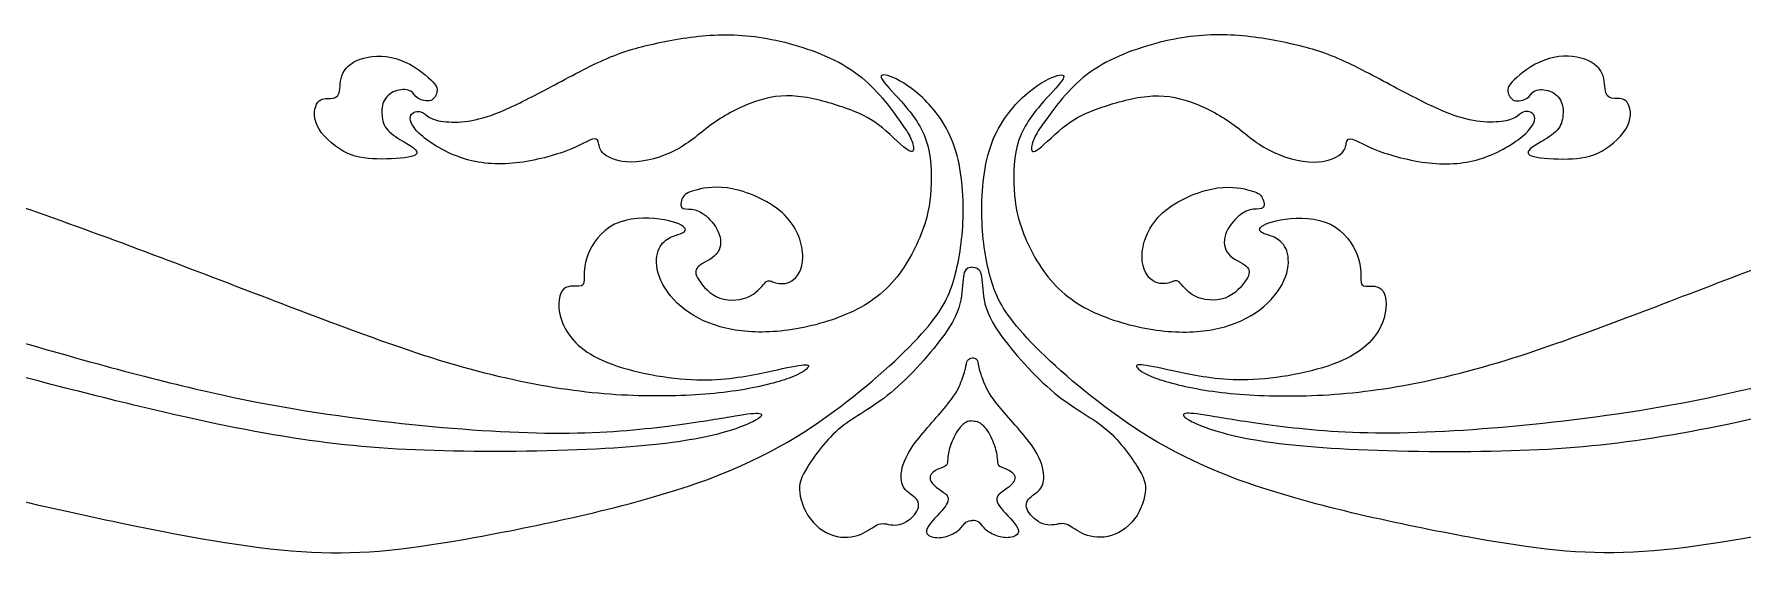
# Model space of a CAD drawing. Extents: x -9.5 to 9.2, y -1.7 to 27.8.
# Drawn here: x -3.46 to 2.57, y 25.92 to 27.76 of the extents above; entities that cross this region are included whole.
import ezdxf

# ---------------------------------------------------------------- set-up
doc = ezdxf.new("R2010")
doc.units = 0
doc.header["$MEASUREMENT"] = 0
doc.layers.add('LAYER_1', color=7, linetype='CONTINUOUS')

msp = doc.modelspace()

# ---------------------------------------------------------------- linework, layer by layer
at = {"layer": 'LAYER_1', "color": 250}
for points, knots in [([(-0.41788, 27.46556), (-0.44701, 27.50569), (-0.4951, 27.57169), (-0.56537, 27.62179), (-0.56537, 27.62179), (-0.63564, 27.6719), (-0.72813, 27.70613), (-0.81225, 27.72711), (-0.81225, 27.72711), (-0.89638, 27.74809), (-0.97217, 27.75583), (-1.04733, 27.75338), (-1.04733, 27.75338), (-1.12249, 27.75094), (-1.19705, 27.73831), (-1.26081, 27.72487), (-1.26081, 27.72487), (-1.32456, 27.71142), (-1.37753, 27.69716), (-1.43966, 27.67048), (-1.43966, 27.67048), (-1.50178, 27.6438), (-1.57308, 27.60468), (-1.63704, 27.57067), (-1.63704, 27.57067), (-1.70101, 27.53665), (-1.75764, 27.50773), (-1.80367, 27.48777), (-1.80367, 27.48777), (-1.84971, 27.46781), (-1.88515, 27.4568), (-1.91856, 27.45089), (-1.91856, 27.45089), (-1.95196, 27.44499), (-1.98334, 27.44417), (-2.009, 27.44641), (-2.009, 27.44641), (-2.03467, 27.44865), (-2.05464, 27.45395), (-2.06747, 27.46149), (-2.06747, 27.46149), (-2.0803, 27.46903), (-2.086, 27.4788), (-2.09782, 27.48206), (-2.09782, 27.48206), (-2.10963, 27.48532), (-2.12756, 27.48206), (-2.13367, 27.46923), (-2.13367, 27.46923), (-2.13978, 27.4564), (-2.13408, 27.43399), (-2.10413, 27.40547), (-2.10413, 27.40547), (-2.07419, 27.37696), (-2.02, 27.34232), (-1.96195, 27.32155), (-1.96195, 27.32155), (-1.90389, 27.30077), (-1.84197, 27.29384), (-1.77495, 27.29975), (-1.77495, 27.29975), (-1.70794, 27.30566), (-1.63582, 27.3244), (-1.58571, 27.34314), (-1.58571, 27.34314), (-1.5356, 27.36188), (-1.50749, 27.38062), (-1.4916, 27.38551), (-1.4916, 27.38551), (-1.47572, 27.3904), (-1.47205, 27.38143), (-1.47001, 27.37064), (-1.47001, 27.37064), (-1.46798, 27.35984), (-1.46756, 27.34721), (-1.45106, 27.33316), (-1.45106, 27.33316), (-1.43457, 27.3191), (-1.40197, 27.30362), (-1.35471, 27.30403), (-1.35471, 27.30403), (-1.30746, 27.30444), (-1.24553, 27.32073), (-1.19624, 27.3468), (-1.19624, 27.3468), (-1.14694, 27.37288), (-1.11027, 27.40873), (-1.06587, 27.4403), (-1.06587, 27.4403), (-1.02146, 27.47187), (-0.9693, 27.49917), (-0.9194, 27.51669), (-0.9194, 27.51669), (-0.86949, 27.53421), (-0.82183, 27.54195), (-0.76581, 27.53625), (-0.76581, 27.53625), (-0.70979, 27.53054), (-0.64542, 27.51139), (-0.59715, 27.49449), (-0.59715, 27.49449), (-0.54887, 27.47758), (-0.51668, 27.46291), (-0.48083, 27.43541), (-0.48083, 27.43541), (-0.44498, 27.40791), (-0.40546, 27.36758), (-0.38347, 27.35088), (-0.38347, 27.35088), (-0.36147, 27.33417), (-0.35698, 27.3411), (-0.35739, 27.35271), (-0.35739, 27.35271), (-0.3578, 27.36432), (-0.36309, 27.38062), (-0.37083, 27.3959), (-0.37083, 27.3959), (-0.37857, 27.41117), (-0.38876, 27.42544), (-0.41788, 27.46556)], [0, 0, 0, 0, 0.0322581, 0.0322581, 0.0322581, 0.0322581, 0.0645161, 0.0645161, 0.0645161, 0.0645161, 0.0967742, 0.0967742, 0.0967742, 0.0967742, 0.1290323, 0.1290323, 0.1290323, 0.1290323, 0.1612903, 0.1612903, 0.1612903, 0.1612903, 0.1935484, 0.1935484, 0.1935484, 0.1935484, 0.2258065, 0.2258065, 0.2258065, 0.2258065, 0.2580645, 0.2580645, 0.2580645, 0.2580645, 0.2903226, 0.2903226, 0.2903226, 0.2903226, 0.3225806, 0.3225806, 0.3225806, 0.3225806, 0.3548387, 0.3548387, 0.3548387, 0.3548387, 0.3870968, 0.3870968, 0.3870968, 0.3870968, 0.4193548, 0.4193548, 0.4193548, 0.4193548, 0.4516129, 0.4516129, 0.4516129, 0.4516129, 0.483871, 0.483871, 0.483871, 0.483871, 0.516129, 0.516129, 0.516129, 0.516129, 0.5483871, 0.5483871, 0.5483871, 0.5483871, 0.5806452, 0.5806452, 0.5806452, 0.5806452, 0.6129032, 0.6129032, 0.6129032, 0.6129032, 0.6451613, 0.6451613, 0.6451613, 0.6451613, 0.6774194, 0.6774194, 0.6774194, 0.6774194, 0.7096774, 0.7096774, 0.7096774, 0.7096774, 0.7419355, 0.7419355, 0.7419355, 0.7419355, 0.7741935, 0.7741935, 0.7741935, 0.7741935, 0.8064516, 0.8064516, 0.8064516, 0.8064516, 0.8387097, 0.8387097, 0.8387097, 0.8387097, 0.8709677, 0.8709677, 0.8709677, 0.8709677, 0.9032258, 0.9032258, 0.9032258, 0.9032258, 0.9354839, 0.9354839, 0.9354839, 0.9354839, 1, 1, 1, 1]), ([(0.11998, 27.46556), (0.14911, 27.50569), (0.1972, 27.57169), (0.26747, 27.62179), (0.26747, 27.62179), (0.33774, 27.6719), (0.43023, 27.70613), (0.51435, 27.72711), (0.51435, 27.72711), (0.59848, 27.74809), (0.67427, 27.75583), (0.74943, 27.75338), (0.74943, 27.75338), (0.82459, 27.75094), (0.89915, 27.73831), (0.96291, 27.72487), (0.96291, 27.72487), (1.02666, 27.71142), (1.07963, 27.69716), (1.14176, 27.67048), (1.14176, 27.67048), (1.20388, 27.6438), (1.27518, 27.60468), (1.33914, 27.57067), (1.33914, 27.57067), (1.40311, 27.53665), (1.45974, 27.50773), (1.50577, 27.48777), (1.50577, 27.48777), (1.55181, 27.46781), (1.58725, 27.4568), (1.62066, 27.45089), (1.62066, 27.45089), (1.65406, 27.44499), (1.68544, 27.44417), (1.7111, 27.44641), (1.7111, 27.44641), (1.73677, 27.44865), (1.75674, 27.45395), (1.76957, 27.46149), (1.76957, 27.46149), (1.7824, 27.46903), (1.7881, 27.4788), (1.79992, 27.48206), (1.79992, 27.48206), (1.81173, 27.48532), (1.82966, 27.48206), (1.83577, 27.46923), (1.83577, 27.46923), (1.84188, 27.4564), (1.83618, 27.43399), (1.80623, 27.40547), (1.80623, 27.40547), (1.77629, 27.37696), (1.7221, 27.34232), (1.66405, 27.32155), (1.66405, 27.32155), (1.60599, 27.30077), (1.54407, 27.29384), (1.47705, 27.29975), (1.47705, 27.29975), (1.41004, 27.30566), (1.33792, 27.3244), (1.28781, 27.34314), (1.28781, 27.34314), (1.2377, 27.36188), (1.20959, 27.38062), (1.1937, 27.38551), (1.1937, 27.38551), (1.17782, 27.3904), (1.17415, 27.38143), (1.17211, 27.37064), (1.17211, 27.37064), (1.17008, 27.35984), (1.16966, 27.34721), (1.15316, 27.33316), (1.15316, 27.33316), (1.13667, 27.3191), (1.10407, 27.30362), (1.05681, 27.30403), (1.05681, 27.30403), (1.00956, 27.30444), (0.94763, 27.32073), (0.89834, 27.3468), (0.89834, 27.3468), (0.84904, 27.37288), (0.81237, 27.40873), (0.76797, 27.4403), (0.76797, 27.4403), (0.72356, 27.47187), (0.6714, 27.49917), (0.6215, 27.51669), (0.6215, 27.51669), (0.57159, 27.53421), (0.52393, 27.54195), (0.46791, 27.53625), (0.46791, 27.53625), (0.41189, 27.53054), (0.34752, 27.51139), (0.29925, 27.49449), (0.29925, 27.49449), (0.25097, 27.47758), (0.21878, 27.46291), (0.18293, 27.43541), (0.18293, 27.43541), (0.14708, 27.40791), (0.10756, 27.36758), (0.08557, 27.35088), (0.08557, 27.35088), (0.06357, 27.33417), (0.05908, 27.3411), (0.05949, 27.35271), (0.05949, 27.35271), (0.0599, 27.36432), (0.06519, 27.38062), (0.07293, 27.3959), (0.07293, 27.3959), (0.08067, 27.41117), (0.09086, 27.42544), (0.11998, 27.46556)], [0, 0, 0, 0, 0.0322581, 0.0322581, 0.0322581, 0.0322581, 0.0645161, 0.0645161, 0.0645161, 0.0645161, 0.0967742, 0.0967742, 0.0967742, 0.0967742, 0.1290323, 0.1290323, 0.1290323, 0.1290323, 0.1612903, 0.1612903, 0.1612903, 0.1612903, 0.1935484, 0.1935484, 0.1935484, 0.1935484, 0.2258065, 0.2258065, 0.2258065, 0.2258065, 0.2580645, 0.2580645, 0.2580645, 0.2580645, 0.2903226, 0.2903226, 0.2903226, 0.2903226, 0.3225806, 0.3225806, 0.3225806, 0.3225806, 0.3548387, 0.3548387, 0.3548387, 0.3548387, 0.3870968, 0.3870968, 0.3870968, 0.3870968, 0.4193548, 0.4193548, 0.4193548, 0.4193548, 0.4516129, 0.4516129, 0.4516129, 0.4516129, 0.483871, 0.483871, 0.483871, 0.483871, 0.516129, 0.516129, 0.516129, 0.516129, 0.5483871, 0.5483871, 0.5483871, 0.5483871, 0.5806452, 0.5806452, 0.5806452, 0.5806452, 0.6129032, 0.6129032, 0.6129032, 0.6129032, 0.6451613, 0.6451613, 0.6451613, 0.6451613, 0.6774194, 0.6774194, 0.6774194, 0.6774194, 0.7096774, 0.7096774, 0.7096774, 0.7096774, 0.7419355, 0.7419355, 0.7419355, 0.7419355, 0.7741935, 0.7741935, 0.7741935, 0.7741935, 0.8064516, 0.8064516, 0.8064516, 0.8064516, 0.8387097, 0.8387097, 0.8387097, 0.8387097, 0.8709677, 0.8709677, 0.8709677, 0.8709677, 0.9032258, 0.9032258, 0.9032258, 0.9032258, 0.9354839, 0.9354839, 0.9354839, 0.9354839, 1, 1, 1, 1]), ([(-2.06318, 27.5945), (-2.08477, 27.61528), (-2.12552, 27.64788), (-2.16992, 27.66437), (-2.16992, 27.66437), (-2.21433, 27.68087), (-2.26241, 27.68128), (-2.29927, 27.67171), (-2.29927, 27.67171), (-2.33614, 27.66213), (-2.36181, 27.64257), (-2.37342, 27.61834), (-2.37342, 27.61834), (-2.38503, 27.5941), (-2.38259, 27.56517), (-2.38707, 27.54908), (-2.38707, 27.54908), (-2.39155, 27.53299), (-2.40296, 27.52973), (-2.41762, 27.52912), (-2.41762, 27.52912), (-2.43229, 27.5285), (-2.45022, 27.53055), (-2.46223, 27.51527), (-2.46223, 27.51527), (-2.47425, 27.49999), (-2.48036, 27.4674), (-2.46448, 27.43338), (-2.46448, 27.43338), (-2.44859, 27.39937), (-2.4107, 27.36392), (-2.37281, 27.34314), (-2.37281, 27.34314), (-2.33492, 27.32237), (-2.29703, 27.31625), (-2.25263, 27.31503), (-2.25263, 27.31503), (-2.20822, 27.31381), (-2.1573, 27.31748), (-2.13265, 27.32379), (-2.13265, 27.32379), (-2.108, 27.33011), (-2.10963, 27.33907), (-2.11716, 27.34762), (-2.11716, 27.34762), (-2.1247, 27.35618), (-2.13815, 27.36433), (-2.15709, 27.37533), (-2.15709, 27.37533), (-2.17603, 27.38632), (-2.20048, 27.40018), (-2.21494, 27.41627), (-2.21494, 27.41627), (-2.2294, 27.43236), (-2.23389, 27.45069), (-2.23552, 27.46943), (-2.23552, 27.46943), (-2.23715, 27.48817), (-2.23592, 27.50732), (-2.22676, 27.52321), (-2.22676, 27.52321), (-2.21759, 27.5391), (-2.20048, 27.55173), (-2.18215, 27.55702), (-2.18215, 27.55702), (-2.16381, 27.56232), (-2.14425, 27.56028), (-2.13346, 27.55417), (-2.13346, 27.55417), (-2.12267, 27.54806), (-2.12062, 27.53788), (-2.10922, 27.53014), (-2.10922, 27.53014), (-2.09781, 27.5224), (-2.07704, 27.5171), (-2.06339, 27.52178), (-2.06339, 27.52178), (-2.04974, 27.52647), (-2.04322, 27.54114), (-2.04119, 27.55295), (-2.04119, 27.55295), (-2.03915, 27.56477), (-2.04159, 27.57373), (-2.06318, 27.5945)], [0, 0, 0, 0, 0.0454545, 0.0454545, 0.0454545, 0.0454545, 0.0909091, 0.0909091, 0.0909091, 0.0909091, 0.1363636, 0.1363636, 0.1363636, 0.1363636, 0.1818182, 0.1818182, 0.1818182, 0.1818182, 0.2272727, 0.2272727, 0.2272727, 0.2272727, 0.2727273, 0.2727273, 0.2727273, 0.2727273, 0.3181818, 0.3181818, 0.3181818, 0.3181818, 0.3636364, 0.3636364, 0.3636364, 0.3636364, 0.4090909, 0.4090909, 0.4090909, 0.4090909, 0.4545455, 0.4545455, 0.4545455, 0.4545455, 0.5, 0.5, 0.5, 0.5, 0.5454545, 0.5454545, 0.5454545, 0.5454545, 0.5909091, 0.5909091, 0.5909091, 0.5909091, 0.6363636, 0.6363636, 0.6363636, 0.6363636, 0.6818182, 0.6818182, 0.6818182, 0.6818182, 0.7272727, 0.7272727, 0.7272727, 0.7272727, 0.7727273, 0.7727273, 0.7727273, 0.7727273, 0.8181818, 0.8181818, 0.8181818, 0.8181818, 0.8636364, 0.8636364, 0.8636364, 0.8636364, 0.9090909, 0.9090909, 0.9090909, 0.9090909, 1, 1, 1, 1]), ([(1.76528, 27.5945), (1.78687, 27.61528), (1.82762, 27.64788), (1.87202, 27.66437), (1.87202, 27.66437), (1.91643, 27.68087), (1.96451, 27.68128), (2.00137, 27.67171), (2.00137, 27.67171), (2.03824, 27.66213), (2.06391, 27.64257), (2.07552, 27.61834), (2.07552, 27.61834), (2.08713, 27.5941), (2.08469, 27.56517), (2.08917, 27.54908), (2.08917, 27.54908), (2.09365, 27.53299), (2.10506, 27.52973), (2.11972, 27.52912), (2.11972, 27.52912), (2.13439, 27.5285), (2.15232, 27.53055), (2.16433, 27.51527), (2.16433, 27.51527), (2.17635, 27.49999), (2.18246, 27.4674), (2.16658, 27.43338), (2.16658, 27.43338), (2.15069, 27.39937), (2.1128, 27.36392), (2.07491, 27.34314), (2.07491, 27.34314), (2.03702, 27.32237), (1.99913, 27.31625), (1.95473, 27.31503), (1.95473, 27.31503), (1.91032, 27.31381), (1.8594, 27.31748), (1.83475, 27.32379), (1.83475, 27.32379), (1.8101, 27.33011), (1.81173, 27.33907), (1.81926, 27.34762), (1.81926, 27.34762), (1.8268, 27.35618), (1.84025, 27.36433), (1.85919, 27.37533), (1.85919, 27.37533), (1.87813, 27.38632), (1.90258, 27.40018), (1.91704, 27.41627), (1.91704, 27.41627), (1.9315, 27.43236), (1.93599, 27.45069), (1.93762, 27.46943), (1.93762, 27.46943), (1.93925, 27.48817), (1.93802, 27.50732), (1.92886, 27.52321), (1.92886, 27.52321), (1.91969, 27.5391), (1.90258, 27.55173), (1.88425, 27.55702), (1.88425, 27.55702), (1.86591, 27.56232), (1.84635, 27.56028), (1.83556, 27.55417), (1.83556, 27.55417), (1.82477, 27.54806), (1.82272, 27.53788), (1.81132, 27.53014), (1.81132, 27.53014), (1.79991, 27.5224), (1.77914, 27.5171), (1.76549, 27.52178), (1.76549, 27.52178), (1.75184, 27.52647), (1.74532, 27.54114), (1.74329, 27.55295), (1.74329, 27.55295), (1.74125, 27.56477), (1.74369, 27.57373), (1.76528, 27.5945)], [0, 0, 0, 0, 0.0454545, 0.0454545, 0.0454545, 0.0454545, 0.0909091, 0.0909091, 0.0909091, 0.0909091, 0.1363636, 0.1363636, 0.1363636, 0.1363636, 0.1818182, 0.1818182, 0.1818182, 0.1818182, 0.2272727, 0.2272727, 0.2272727, 0.2272727, 0.2727273, 0.2727273, 0.2727273, 0.2727273, 0.3181818, 0.3181818, 0.3181818, 0.3181818, 0.3636364, 0.3636364, 0.3636364, 0.3636364, 0.4090909, 0.4090909, 0.4090909, 0.4090909, 0.4545455, 0.4545455, 0.4545455, 0.4545455, 0.5, 0.5, 0.5, 0.5, 0.5454545, 0.5454545, 0.5454545, 0.5454545, 0.5909091, 0.5909091, 0.5909091, 0.5909091, 0.6363636, 0.6363636, 0.6363636, 0.6363636, 0.6818182, 0.6818182, 0.6818182, 0.6818182, 0.7272727, 0.7272727, 0.7272727, 0.7272727, 0.7727273, 0.7727273, 0.7727273, 0.7727273, 0.8181818, 0.8181818, 0.8181818, 0.8181818, 0.8636364, 0.8636364, 0.8636364, 0.8636364, 0.9090909, 0.9090909, 0.9090909, 0.9090909, 1, 1, 1, 1]), ([(-0.29627, 27.20749), (-0.29301, 27.26289), (-0.29464, 27.32808), (-0.31337, 27.38267), (-0.31337, 27.38267), (-0.33211, 27.43725), (-0.36797, 27.48126), (-0.40015, 27.51751), (-0.40015, 27.51751), (-0.43233, 27.55377), (-0.46085, 27.58229), (-0.469, 27.59777), (-0.469, 27.59777), (-0.47715, 27.61325), (-0.46492, 27.6157), (-0.43967, 27.60674), (-0.43967, 27.60674), (-0.41441, 27.59777), (-0.37611, 27.5774), (-0.33374, 27.53911), (-0.33374, 27.53911), (-0.29138, 27.50082), (-0.24493, 27.44459), (-0.21723, 27.37085), (-0.21723, 27.37085), (-0.18953, 27.29711), (-0.18056, 27.20586), (-0.18178, 27.12235), (-0.18178, 27.12235), (-0.183, 27.03883), (-0.19442, 26.96306), (-0.21152, 26.89991), (-0.21152, 26.89991), (-0.22863, 26.83677), (-0.25145, 26.78624), (-0.31622, 26.71129), (-0.31622, 26.71129), (-0.381, 26.63633), (-0.48774, 26.53692), (-0.61648, 26.43997), (-0.61648, 26.43997), (-0.74522, 26.34301), (-0.89596, 26.24849), (-1.12695, 26.16824), (-1.12695, 26.16824), (-1.35795, 26.08798), (-1.66921, 26.02198), (-1.90387, 25.97921), (-1.90387, 25.97921), (-2.13853, 25.93643), (-2.2966, 25.91688), (-2.48441, 25.92624), (-2.48441, 25.92624), (-2.67223, 25.93561), (-2.88978, 25.97391), (-3.1607, 26.03013), (-3.1607, 26.03013), (-3.43162, 26.08635), (-3.75592, 26.1605), (-4.0028, 26.23872), (-4.0028, 26.23872), (-4.24968, 26.31693), (-4.41917, 26.39923), (-4.57398, 26.45789), (-4.57398, 26.45789), (-4.72879, 26.51655), (-4.86894, 26.55159), (-5.00052, 26.57196), (-5.00052, 26.57196), (-5.13211, 26.59233), (-5.25515, 26.59803), (-5.3517, 26.58948), (-5.3517, 26.58948), (-5.44826, 26.58093), (-5.51833, 26.55811), (-5.5664, 26.53122), (-5.5664, 26.53122), (-5.61447, 26.50434), (-5.64055, 26.47337), (-5.654, 26.44363), (-5.654, 26.44363), (-5.66744, 26.41389), (-5.66825, 26.38537), (-5.6707, 26.35971), (-5.6707, 26.35971), (-5.67314, 26.33405), (-5.67722, 26.31123), (-5.68984, 26.32059), (-5.68984, 26.32059), (-5.70247, 26.32997), (-5.72366, 26.37153), (-5.72692, 26.41797), (-5.72692, 26.41797), (-5.73018, 26.46441), (-5.71551, 26.51574), (-5.66744, 26.57399), (-5.66744, 26.57399), (-5.61937, 26.63225), (-5.53788, 26.69744), (-5.43848, 26.74836), (-5.43848, 26.74836), (-5.33908, 26.79928), (-5.22174, 26.83595), (-5.08119, 26.84614), (-5.08119, 26.84614), (-4.94064, 26.85632), (-4.77686, 26.84002), (-4.5642, 26.79969), (-4.5642, 26.79969), (-4.35153, 26.75936), (-4.08998, 26.69499), (-3.83006, 26.62859), (-3.83006, 26.62859), (-3.57014, 26.56219), (-3.31185, 26.49374), (-3.09185, 26.44078), (-3.09185, 26.44078), (-2.87185, 26.38782), (-2.69015, 26.35034), (-2.52271, 26.32549), (-2.52271, 26.32549), (-2.35527, 26.30064), (-2.20209, 26.28842), (-2.01672, 26.28394), (-2.01672, 26.28394), (-1.83136, 26.27945), (-1.6138, 26.28271), (-1.44717, 26.29208), (-1.44717, 26.29208), (-1.28054, 26.30145), (-1.16484, 26.31693), (-1.0797, 26.33608), (-1.0797, 26.33608), (-0.99455, 26.35523), (-0.93995, 26.37805), (-0.91388, 26.39312), (-0.91388, 26.39312), (-0.88781, 26.40819), (-0.89025, 26.41552), (-0.90696, 26.41674), (-0.90696, 26.41674), (-0.92366, 26.41797), (-0.95463, 26.41308), (-1.00596, 26.40453), (-1.00596, 26.40453), (-1.05729, 26.39597), (-1.12899, 26.38375), (-1.22676, 26.37153), (-1.22676, 26.37153), (-1.32454, 26.35931), (-1.4484, 26.34708), (-1.60117, 26.34667), (-1.60117, 26.34667), (-1.75395, 26.34626), (-1.93565, 26.35768), (-2.12875, 26.37723), (-2.12875, 26.37723), (-2.32186, 26.39678), (-2.52638, 26.42449), (-2.74841, 26.47052), (-2.74841, 26.47052), (-2.97044, 26.51655), (-3.21, 26.58092), (-3.50455, 26.66606), (-3.50455, 26.66606), (-3.7991, 26.75121), (-4.14865, 26.85713), (-4.48924, 26.94839), (-4.48924, 26.94839), (-4.82982, 27.03964), (-5.16145, 27.11624), (-5.42829, 27.16512), (-5.42829, 27.16512), (-5.69514, 27.21401), (-5.89722, 27.2352), (-6.09765, 27.24578), (-6.09765, 27.24578), (-6.29809, 27.25638), (-6.49691, 27.25638), (-6.6562, 27.23601), (-6.6562, 27.23601), (-6.81549, 27.21564), (-6.93527, 27.17489), (-7.03631, 27.13008), (-7.03631, 27.13008), (-7.13734, 27.08527), (-7.21964, 27.03638), (-7.24531, 27.03517), (-7.24531, 27.03517), (-7.27098, 27.03394), (-7.24001, 27.08039), (-7.18868, 27.13293), (-7.18868, 27.13293), (-7.13735, 27.18549), (-7.06564, 27.24416), (-6.93853, 27.30852), (-6.93853, 27.30852), (-6.81142, 27.37289), (-6.62891, 27.44296), (-6.41217, 27.49918), (-6.41217, 27.49918), (-6.19543, 27.5554), (-5.94447, 27.59777), (-5.68944, 27.60307), (-5.68944, 27.60307), (-5.43441, 27.60837), (-5.1753, 27.57658), (-4.91782, 27.53014), (-4.91782, 27.53014), (-4.66035, 27.4837), (-4.40449, 27.42259), (-4.14009, 27.34682), (-4.14009, 27.34682), (-3.87569, 27.27104), (-3.60273, 27.1806), (-3.31551, 27.07672), (-3.31551, 27.07672), (-3.0283, 26.97283), (-2.72682, 26.8555), (-2.4999, 26.76955), (-2.4999, 26.76955), (-2.27298, 26.68359), (-2.12061, 26.62899), (-1.97761, 26.58744), (-1.97761, 26.58744), (-1.83462, 26.54589), (-1.70098, 26.51737), (-1.58039, 26.50026), (-1.58039, 26.50026), (-1.4598, 26.48315), (-1.35225, 26.47744), (-1.25284, 26.47785), (-1.25284, 26.47785), (-1.15343, 26.47826), (-1.06218, 26.48478), (-0.98355, 26.49659), (-0.98355, 26.49659), (-0.90492, 26.5084), (-0.83892, 26.52552), (-0.79615, 26.54141), (-0.79615, 26.54141), (-0.75337, 26.55729), (-0.73381, 26.57196), (-0.72933, 26.58011), (-0.72933, 26.58011), (-0.72485, 26.58826), (-0.73544, 26.58989), (-0.76396, 26.58541), (-0.76396, 26.58541), (-0.79248, 26.58092), (-0.83892, 26.57033), (-0.90085, 26.5577), (-0.90085, 26.5577), (-0.96277, 26.54508), (-1.04018, 26.5304), (-1.14244, 26.5357), (-1.14244, 26.5357), (-1.24469, 26.541), (-1.37181, 26.56626), (-1.45532, 26.60333), (-1.45532, 26.60333), (-1.53884, 26.6404), (-1.57876, 26.68929), (-1.5975, 26.73654), (-1.5975, 26.73654), (-1.61624, 26.7838), (-1.6138, 26.82943), (-1.59872, 26.8498), (-1.59872, 26.8498), (-1.58365, 26.87017), (-1.55594, 26.86528), (-1.54047, 26.86569), (-1.54047, 26.86569), (-1.52498, 26.8661), (-1.52172, 26.8718), (-1.52132, 26.88972), (-1.52132, 26.88972), (-1.52091, 26.90765), (-1.52335, 26.9378), (-1.50869, 26.97609), (-1.50869, 26.97609), (-1.49402, 27.01438), (-1.46224, 27.06083), (-1.41417, 27.08445), (-1.41417, 27.08445), (-1.3661, 27.10808), (-1.30173, 27.1089), (-1.25447, 27.10279), (-1.25447, 27.10279), (-1.20721, 27.09668), (-1.17706, 27.08364), (-1.16729, 27.07346), (-1.16729, 27.07346), (-1.15751, 27.06327), (-1.1681, 27.05594), (-1.18032, 27.05105), (-1.18032, 27.05105), (-1.19255, 27.04616), (-1.2064, 27.04372), (-1.22106, 27.03558), (-1.22106, 27.03558), (-1.23573, 27.02743), (-1.25122, 27.01357), (-1.25936, 26.99036), (-1.25936, 26.99036), (-1.26751, 26.96714), (-1.26832, 26.93454), (-1.25529, 26.8991), (-1.25529, 26.8991), (-1.24225, 26.86366), (-1.21536, 26.82535), (-1.17869, 26.79399), (-1.17869, 26.79399), (-1.14203, 26.76262), (-1.09558, 26.73817), (-1.04099, 26.7227), (-1.04099, 26.7227), (-0.9864, 26.70722), (-0.92366, 26.7007), (-0.85359, 26.70518), (-0.85359, 26.70518), (-0.78351, 26.70965), (-0.70611, 26.72514), (-0.63441, 26.7508), (-0.63441, 26.7508), (-0.56271, 26.77647), (-0.4967, 26.81232), (-0.44456, 26.86569), (-0.44456, 26.86569), (-0.39241, 26.91905), (-0.35411, 26.98994), (-0.33089, 27.0482), (-0.33089, 27.0482), (-0.30767, 27.10645), (-0.29952, 27.15208), (-0.29627, 27.20749)], [0, 0, 0, 0, 0.0117647, 0.0117647, 0.0117647, 0.0117647, 0.0235294, 0.0235294, 0.0235294, 0.0235294, 0.0352941, 0.0352941, 0.0352941, 0.0352941, 0.0470588, 0.0470588, 0.0470588, 0.0470588, 0.0588235, 0.0588235, 0.0588235, 0.0588235, 0.0705882, 0.0705882, 0.0705882, 0.0705882, 0.0823529, 0.0823529, 0.0823529, 0.0823529, 0.0941176, 0.0941176, 0.0941176, 0.0941176, 0.1058824, 0.1058824, 0.1058824, 0.1058824, 0.1176471, 0.1176471, 0.1176471, 0.1176471, 0.1294118, 0.1294118, 0.1294118, 0.1294118, 0.1411765, 0.1411765, 0.1411765, 0.1411765, 0.1529412, 0.1529412, 0.1529412, 0.1529412, 0.1647059, 0.1647059, 0.1647059, 0.1647059, 0.1764706, 0.1764706, 0.1764706, 0.1764706, 0.1882353, 0.1882353, 0.1882353, 0.1882353, 0.2, 0.2, 0.2, 0.2, 0.2117647, 0.2117647, 0.2117647, 0.2117647, 0.2235294, 0.2235294, 0.2235294, 0.2235294, 0.2352941, 0.2352941, 0.2352941, 0.2352941, 0.2470588, 0.2470588, 0.2470588, 0.2470588, 0.2588235, 0.2588235, 0.2588235, 0.2588235, 0.2705882, 0.2705882, 0.2705882, 0.2705882, 0.2823529, 0.2823529, 0.2823529, 0.2823529, 0.2941176, 0.2941176, 0.2941176, 0.2941176, 0.3058824, 0.3058824, 0.3058824, 0.3058824, 0.3176471, 0.3176471, 0.3176471, 0.3176471, 0.3294118, 0.3294118, 0.3294118, 0.3294118, 0.3411765, 0.3411765, 0.3411765, 0.3411765, 0.3529412, 0.3529412, 0.3529412, 0.3529412, 0.3647059, 0.3647059, 0.3647059, 0.3647059, 0.3764706, 0.3764706, 0.3764706, 0.3764706, 0.3882353, 0.3882353, 0.3882353, 0.3882353, 0.4, 0.4, 0.4, 0.4, 0.4117647, 0.4117647, 0.4117647, 0.4117647, 0.4235294, 0.4235294, 0.4235294, 0.4235294, 0.4352941, 0.4352941, 0.4352941, 0.4352941, 0.4470588, 0.4470588, 0.4470588, 0.4470588, 0.4588235, 0.4588235, 0.4588235, 0.4588235, 0.4705882, 0.4705882, 0.4705882, 0.4705882, 0.4823529, 0.4823529, 0.4823529, 0.4823529, 0.4941176, 0.4941176, 0.4941176, 0.4941176, 0.5058824, 0.5058824, 0.5058824, 0.5058824, 0.5176471, 0.5176471, 0.5176471, 0.5176471, 0.5294118, 0.5294118, 0.5294118, 0.5294118, 0.5411765, 0.5411765, 0.5411765, 0.5411765, 0.5529412, 0.5529412, 0.5529412, 0.5529412, 0.5647059, 0.5647059, 0.5647059, 0.5647059, 0.5764706, 0.5764706, 0.5764706, 0.5764706, 0.5882353, 0.5882353, 0.5882353, 0.5882353, 0.6, 0.6, 0.6, 0.6, 0.6117647, 0.6117647, 0.6117647, 0.6117647, 0.6235294, 0.6235294, 0.6235294, 0.6235294, 0.6352941, 0.6352941, 0.6352941, 0.6352941, 0.6470588, 0.6470588, 0.6470588, 0.6470588, 0.6588235, 0.6588235, 0.6588235, 0.6588235, 0.6705882, 0.6705882, 0.6705882, 0.6705882, 0.6823529, 0.6823529, 0.6823529, 0.6823529, 0.6941176, 0.6941176, 0.6941176, 0.6941176, 0.7058824, 0.7058824, 0.7058824, 0.7058824, 0.7176471, 0.7176471, 0.7176471, 0.7176471, 0.7294118, 0.7294118, 0.7294118, 0.7294118, 0.7411765, 0.7411765, 0.7411765, 0.7411765, 0.7529412, 0.7529412, 0.7529412, 0.7529412, 0.7647059, 0.7647059, 0.7647059, 0.7647059, 0.7764706, 0.7764706, 0.7764706, 0.7764706, 0.7882353, 0.7882353, 0.7882353, 0.7882353, 0.8, 0.8, 0.8, 0.8, 0.8117647, 0.8117647, 0.8117647, 0.8117647, 0.8235294, 0.8235294, 0.8235294, 0.8235294, 0.8352941, 0.8352941, 0.8352941, 0.8352941, 0.8470588, 0.8470588, 0.8470588, 0.8470588, 0.8588235, 0.8588235, 0.8588235, 0.8588235, 0.8705882, 0.8705882, 0.8705882, 0.8705882, 0.8823529, 0.8823529, 0.8823529, 0.8823529, 0.8941176, 0.8941176, 0.8941176, 0.8941176, 0.9058824, 0.9058824, 0.9058824, 0.9058824, 0.9176471, 0.9176471, 0.9176471, 0.9176471, 0.9294118, 0.9294118, 0.9294118, 0.9294118, 0.9411765, 0.9411765, 0.9411765, 0.9411765, 0.9529412, 0.9529412, 0.9529412, 0.9529412, 0.9647059, 0.9647059, 0.9647059, 0.9647059, 0.9764706, 0.9764706, 0.9764706, 0.9764706, 1, 1, 1, 1]), ([(-0.00163, 27.20749), (-0.00489, 27.26289), (-0.00326, 27.32808), (0.01547, 27.38267), (0.01547, 27.38267), (0.03421, 27.43725), (0.07007, 27.48126), (0.10225, 27.51751), (0.10225, 27.51751), (0.13443, 27.55377), (0.16295, 27.58229), (0.1711, 27.59777), (0.1711, 27.59777), (0.17925, 27.61325), (0.16702, 27.6157), (0.14177, 27.60674), (0.14177, 27.60674), (0.11651, 27.59777), (0.07821, 27.5774), (0.03584, 27.53911), (0.03584, 27.53911), (-0.00652, 27.50082), (-0.05297, 27.44459), (-0.08067, 27.37085), (-0.08067, 27.37085), (-0.10837, 27.29711), (-0.11734, 27.20586), (-0.11612, 27.12235), (-0.11612, 27.12235), (-0.1149, 27.03883), (-0.10348, 26.96306), (-0.08638, 26.89991), (-0.08638, 26.89991), (-0.06927, 26.83677), (-0.04645, 26.78624), (0.01832, 26.71129), (0.01832, 26.71129), (0.0831, 26.63633), (0.18984, 26.53692), (0.31858, 26.43997), (0.31858, 26.43997), (0.44732, 26.34301), (0.59806, 26.24849), (0.82905, 26.16824), (0.82905, 26.16824), (1.06005, 26.08798), (1.37131, 26.02198), (1.60597, 25.97921), (1.60597, 25.97921), (1.84063, 25.93643), (1.9987, 25.91688), (2.18651, 25.92624), (2.18651, 25.92624), (2.37433, 25.93561), (2.59188, 25.97391), (2.8628, 26.03013), (2.8628, 26.03013), (3.13372, 26.08635), (3.45802, 26.1605), (3.7049, 26.23872), (3.7049, 26.23872), (3.95178, 26.31693), (4.12127, 26.39923), (4.27608, 26.45789), (4.27608, 26.45789), (4.43089, 26.51655), (4.57104, 26.55159), (4.70262, 26.57196), (4.70262, 26.57196), (4.83421, 26.59233), (4.95725, 26.59803), (5.0538, 26.58948), (5.0538, 26.58948), (5.15036, 26.58093), (5.22043, 26.55811), (5.2685, 26.53122), (5.2685, 26.53122), (5.31657, 26.50434), (5.34265, 26.47337), (5.3561, 26.44363), (5.3561, 26.44363), (5.36954, 26.41389), (5.37035, 26.38537), (5.3728, 26.35971), (5.3728, 26.35971), (5.37524, 26.33405), (5.37932, 26.31123), (5.39194, 26.32059), (5.39194, 26.32059), (5.40457, 26.32997), (5.42576, 26.37153), (5.42902, 26.41797), (5.42902, 26.41797), (5.43228, 26.46441), (5.41761, 26.51574), (5.36954, 26.57399), (5.36954, 26.57399), (5.32147, 26.63225), (5.23998, 26.69744), (5.14058, 26.74836), (5.14058, 26.74836), (5.04118, 26.79928), (4.92384, 26.83595), (4.78329, 26.84614), (4.78329, 26.84614), (4.64274, 26.85632), (4.47896, 26.84002), (4.2663, 26.79969), (4.2663, 26.79969), (4.05363, 26.75936), (3.79208, 26.69499), (3.53216, 26.62859), (3.53216, 26.62859), (3.27224, 26.56219), (3.01395, 26.49374), (2.79395, 26.44078), (2.79395, 26.44078), (2.57395, 26.38782), (2.39225, 26.35034), (2.22481, 26.32549), (2.22481, 26.32549), (2.05737, 26.30064), (1.90419, 26.28842), (1.71882, 26.28394), (1.71882, 26.28394), (1.53346, 26.27945), (1.3159, 26.28271), (1.14927, 26.29208), (1.14927, 26.29208), (0.98264, 26.30145), (0.86694, 26.31693), (0.7818, 26.33608), (0.7818, 26.33608), (0.69665, 26.35523), (0.64205, 26.37805), (0.61598, 26.39312), (0.61598, 26.39312), (0.58991, 26.40819), (0.59235, 26.41552), (0.60906, 26.41674), (0.60906, 26.41674), (0.62576, 26.41797), (0.65673, 26.41308), (0.70806, 26.40453), (0.70806, 26.40453), (0.75939, 26.39597), (0.83109, 26.38375), (0.92886, 26.37153), (0.92886, 26.37153), (1.02664, 26.35931), (1.1505, 26.34708), (1.30327, 26.34667), (1.30327, 26.34667), (1.45605, 26.34626), (1.63775, 26.35768), (1.83085, 26.37723), (1.83085, 26.37723), (2.02396, 26.39678), (2.22848, 26.42449), (2.45051, 26.47052), (2.45051, 26.47052), (2.67254, 26.51655), (2.9121, 26.58092), (3.20665, 26.66606), (3.20665, 26.66606), (3.5012, 26.75121), (3.85075, 26.85713), (4.19134, 26.94839), (4.19134, 26.94839), (4.53192, 27.03964), (4.86355, 27.11624), (5.13039, 27.16512), (5.13039, 27.16512), (5.39724, 27.21401), (5.59932, 27.2352), (5.79975, 27.24578), (5.79975, 27.24578), (6.00019, 27.25638), (6.19901, 27.25638), (6.3583, 27.23601), (6.3583, 27.23601), (6.51759, 27.21564), (6.63737, 27.17489), (6.73841, 27.13008), (6.73841, 27.13008), (6.83944, 27.08527), (6.92174, 27.03638), (6.94741, 27.03517), (6.94741, 27.03517), (6.97308, 27.03394), (6.94211, 27.08039), (6.89078, 27.13293), (6.89078, 27.13293), (6.83945, 27.18549), (6.76774, 27.24416), (6.64063, 27.30852), (6.64063, 27.30852), (6.51352, 27.37289), (6.33101, 27.44296), (6.11427, 27.49918), (6.11427, 27.49918), (5.89753, 27.5554), (5.64657, 27.59777), (5.39154, 27.60307), (5.39154, 27.60307), (5.13651, 27.60837), (4.8774, 27.57658), (4.61992, 27.53014), (4.61992, 27.53014), (4.36245, 27.4837), (4.10659, 27.42259), (3.84219, 27.34682), (3.84219, 27.34682), (3.57779, 27.27104), (3.30483, 27.1806), (3.01761, 27.07672), (3.01761, 27.07672), (2.7304, 26.97283), (2.42892, 26.8555), (2.202, 26.76955), (2.202, 26.76955), (1.97508, 26.68359), (1.82271, 26.62899), (1.67971, 26.58744), (1.67971, 26.58744), (1.53672, 26.54589), (1.40308, 26.51737), (1.28249, 26.50026), (1.28249, 26.50026), (1.1619, 26.48315), (1.05435, 26.47744), (0.95494, 26.47785), (0.95494, 26.47785), (0.85553, 26.47826), (0.76428, 26.48478), (0.68565, 26.49659), (0.68565, 26.49659), (0.60702, 26.5084), (0.54102, 26.52552), (0.49825, 26.54141), (0.49825, 26.54141), (0.45547, 26.55729), (0.43591, 26.57196), (0.43143, 26.58011), (0.43143, 26.58011), (0.42695, 26.58826), (0.43754, 26.58989), (0.46606, 26.58541), (0.46606, 26.58541), (0.49458, 26.58092), (0.54102, 26.57033), (0.60295, 26.5577), (0.60295, 26.5577), (0.66487, 26.54508), (0.74228, 26.5304), (0.84454, 26.5357), (0.84454, 26.5357), (0.94679, 26.541), (1.07391, 26.56626), (1.15742, 26.60333), (1.15742, 26.60333), (1.24094, 26.6404), (1.28086, 26.68929), (1.2996, 26.73654), (1.2996, 26.73654), (1.31834, 26.7838), (1.3159, 26.82943), (1.30082, 26.8498), (1.30082, 26.8498), (1.28575, 26.87017), (1.25804, 26.86528), (1.24257, 26.86569), (1.24257, 26.86569), (1.22708, 26.8661), (1.22382, 26.8718), (1.22342, 26.88972), (1.22342, 26.88972), (1.22301, 26.90765), (1.22545, 26.9378), (1.21079, 26.97609), (1.21079, 26.97609), (1.19612, 27.01438), (1.16434, 27.06083), (1.11627, 27.08445), (1.11627, 27.08445), (1.0682, 27.10808), (1.00383, 27.1089), (0.95657, 27.10279), (0.95657, 27.10279), (0.90931, 27.09668), (0.87916, 27.08364), (0.86939, 27.07346), (0.86939, 27.07346), (0.85961, 27.06327), (0.8702, 27.05594), (0.88242, 27.05105), (0.88242, 27.05105), (0.89465, 27.04616), (0.9085, 27.04372), (0.92316, 27.03558), (0.92316, 27.03558), (0.93783, 27.02743), (0.95332, 27.01357), (0.96146, 26.99036), (0.96146, 26.99036), (0.96961, 26.96714), (0.97042, 26.93454), (0.95739, 26.8991), (0.95739, 26.8991), (0.94435, 26.86366), (0.91746, 26.82535), (0.88079, 26.79399), (0.88079, 26.79399), (0.84413, 26.76262), (0.79768, 26.73817), (0.74309, 26.7227), (0.74309, 26.7227), (0.6885, 26.70722), (0.62576, 26.7007), (0.55569, 26.70518), (0.55569, 26.70518), (0.48561, 26.70965), (0.40821, 26.72514), (0.33651, 26.7508), (0.33651, 26.7508), (0.26481, 26.77647), (0.1988, 26.81232), (0.14666, 26.86569), (0.14666, 26.86569), (0.09451, 26.91905), (0.05621, 26.98994), (0.03299, 27.0482), (0.03299, 27.0482), (0.00977, 27.10645), (0.00162, 27.15208), (-0.00163, 27.20749)], [0, 0, 0, 0, 0.0117647, 0.0117647, 0.0117647, 0.0117647, 0.0235294, 0.0235294, 0.0235294, 0.0235294, 0.0352941, 0.0352941, 0.0352941, 0.0352941, 0.0470588, 0.0470588, 0.0470588, 0.0470588, 0.0588235, 0.0588235, 0.0588235, 0.0588235, 0.0705882, 0.0705882, 0.0705882, 0.0705882, 0.0823529, 0.0823529, 0.0823529, 0.0823529, 0.0941176, 0.0941176, 0.0941176, 0.0941176, 0.1058824, 0.1058824, 0.1058824, 0.1058824, 0.1176471, 0.1176471, 0.1176471, 0.1176471, 0.1294118, 0.1294118, 0.1294118, 0.1294118, 0.1411765, 0.1411765, 0.1411765, 0.1411765, 0.1529412, 0.1529412, 0.1529412, 0.1529412, 0.1647059, 0.1647059, 0.1647059, 0.1647059, 0.1764706, 0.1764706, 0.1764706, 0.1764706, 0.1882353, 0.1882353, 0.1882353, 0.1882353, 0.2, 0.2, 0.2, 0.2, 0.2117647, 0.2117647, 0.2117647, 0.2117647, 0.2235294, 0.2235294, 0.2235294, 0.2235294, 0.2352941, 0.2352941, 0.2352941, 0.2352941, 0.2470588, 0.2470588, 0.2470588, 0.2470588, 0.2588235, 0.2588235, 0.2588235, 0.2588235, 0.2705882, 0.2705882, 0.2705882, 0.2705882, 0.2823529, 0.2823529, 0.2823529, 0.2823529, 0.2941176, 0.2941176, 0.2941176, 0.2941176, 0.3058824, 0.3058824, 0.3058824, 0.3058824, 0.3176471, 0.3176471, 0.3176471, 0.3176471, 0.3294118, 0.3294118, 0.3294118, 0.3294118, 0.3411765, 0.3411765, 0.3411765, 0.3411765, 0.3529412, 0.3529412, 0.3529412, 0.3529412, 0.3647059, 0.3647059, 0.3647059, 0.3647059, 0.3764706, 0.3764706, 0.3764706, 0.3764706, 0.3882353, 0.3882353, 0.3882353, 0.3882353, 0.4, 0.4, 0.4, 0.4, 0.4117647, 0.4117647, 0.4117647, 0.4117647, 0.4235294, 0.4235294, 0.4235294, 0.4235294, 0.4352941, 0.4352941, 0.4352941, 0.4352941, 0.4470588, 0.4470588, 0.4470588, 0.4470588, 0.4588235, 0.4588235, 0.4588235, 0.4588235, 0.4705882, 0.4705882, 0.4705882, 0.4705882, 0.4823529, 0.4823529, 0.4823529, 0.4823529, 0.4941176, 0.4941176, 0.4941176, 0.4941176, 0.5058824, 0.5058824, 0.5058824, 0.5058824, 0.5176471, 0.5176471, 0.5176471, 0.5176471, 0.5294118, 0.5294118, 0.5294118, 0.5294118, 0.5411765, 0.5411765, 0.5411765, 0.5411765, 0.5529412, 0.5529412, 0.5529412, 0.5529412, 0.5647059, 0.5647059, 0.5647059, 0.5647059, 0.5764706, 0.5764706, 0.5764706, 0.5764706, 0.5882353, 0.5882353, 0.5882353, 0.5882353, 0.6, 0.6, 0.6, 0.6, 0.6117647, 0.6117647, 0.6117647, 0.6117647, 0.6235294, 0.6235294, 0.6235294, 0.6235294, 0.6352941, 0.6352941, 0.6352941, 0.6352941, 0.6470588, 0.6470588, 0.6470588, 0.6470588, 0.6588235, 0.6588235, 0.6588235, 0.6588235, 0.6705882, 0.6705882, 0.6705882, 0.6705882, 0.6823529, 0.6823529, 0.6823529, 0.6823529, 0.6941176, 0.6941176, 0.6941176, 0.6941176, 0.7058824, 0.7058824, 0.7058824, 0.7058824, 0.7176471, 0.7176471, 0.7176471, 0.7176471, 0.7294118, 0.7294118, 0.7294118, 0.7294118, 0.7411765, 0.7411765, 0.7411765, 0.7411765, 0.7529412, 0.7529412, 0.7529412, 0.7529412, 0.7647059, 0.7647059, 0.7647059, 0.7647059, 0.7764706, 0.7764706, 0.7764706, 0.7764706, 0.7882353, 0.7882353, 0.7882353, 0.7882353, 0.8, 0.8, 0.8, 0.8, 0.8117647, 0.8117647, 0.8117647, 0.8117647, 0.8235294, 0.8235294, 0.8235294, 0.8235294, 0.8352941, 0.8352941, 0.8352941, 0.8352941, 0.8470588, 0.8470588, 0.8470588, 0.8470588, 0.8588235, 0.8588235, 0.8588235, 0.8588235, 0.8705882, 0.8705882, 0.8705882, 0.8705882, 0.8823529, 0.8823529, 0.8823529, 0.8823529, 0.8941176, 0.8941176, 0.8941176, 0.8941176, 0.9058824, 0.9058824, 0.9058824, 0.9058824, 0.9176471, 0.9176471, 0.9176471, 0.9176471, 0.9294118, 0.9294118, 0.9294118, 0.9294118, 0.9411765, 0.9411765, 0.9411765, 0.9411765, 0.9529412, 0.9529412, 0.9529412, 0.9529412, 0.9647059, 0.9647059, 0.9647059, 0.9647059, 0.9764706, 0.9764706, 0.9764706, 0.9764706, 1, 1, 1, 1]), ([(-1.12088, 27.20647), (-1.09358, 27.21319), (-1.05243, 27.22134), (-0.99397, 27.20892), (-0.99397, 27.20892), (-0.93551, 27.19649), (-0.85973, 27.16349), (-0.81288, 27.11725), (-0.81288, 27.11725), (-0.76603, 27.07101), (-0.7481, 27.01153), (-0.7483, 26.96814), (-0.7483, 26.96814), (-0.74851, 26.92476), (-0.76685, 26.89746), (-0.78721, 26.88463), (-0.78721, 26.88463), (-0.80758, 26.87179), (-0.82999, 26.87342), (-0.84507, 26.8779), (-0.84507, 26.8779), (-0.86014, 26.88239), (-0.86788, 26.88972), (-0.87888, 26.88076), (-0.87888, 26.88076), (-0.88988, 26.8718), (-0.90414, 26.84653), (-0.93326, 26.83146), (-0.93326, 26.83146), (-0.96239, 26.81639), (-1.0064, 26.8115), (-1.04143, 26.82392), (-1.04143, 26.82392), (-1.07647, 26.83635), (-1.10255, 26.86609), (-1.11619, 26.88789), (-1.11619, 26.88789), (-1.12984, 26.90968), (-1.13107, 26.92353), (-1.1164, 26.93616), (-1.1164, 26.93616), (-1.10173, 26.94879), (-1.07117, 26.9602), (-1.05447, 26.97874), (-1.05447, 26.97874), (-1.03777, 26.99727), (-1.03491, 27.02294), (-1.04347, 27.04819), (-1.04347, 27.04819), (-1.05203, 27.07345), (-1.07199, 27.09831), (-1.09032, 27.11378), (-1.09032, 27.11378), (-1.10866, 27.12926), (-1.12536, 27.13538), (-1.14104, 27.13721), (-1.14104, 27.13721), (-1.15673, 27.13905), (-1.1714, 27.1366), (-1.1769, 27.14454), (-1.1769, 27.14454), (-1.1824, 27.15249), (-1.17873, 27.17082), (-1.17017, 27.18263), (-1.17017, 27.18263), (-1.16162, 27.19444), (-1.14817, 27.19975), (-1.12088, 27.20647)], [0, 0, 0, 0, 0.0555556, 0.0555556, 0.0555556, 0.0555556, 0.1111111, 0.1111111, 0.1111111, 0.1111111, 0.1666667, 0.1666667, 0.1666667, 0.1666667, 0.2222222, 0.2222222, 0.2222222, 0.2222222, 0.2777778, 0.2777778, 0.2777778, 0.2777778, 0.3333333, 0.3333333, 0.3333333, 0.3333333, 0.3888889, 0.3888889, 0.3888889, 0.3888889, 0.4444444, 0.4444444, 0.4444444, 0.4444444, 0.5, 0.5, 0.5, 0.5, 0.5555556, 0.5555556, 0.5555556, 0.5555556, 0.6111111, 0.6111111, 0.6111111, 0.6111111, 0.6666667, 0.6666667, 0.6666667, 0.6666667, 0.7222222, 0.7222222, 0.7222222, 0.7222222, 0.7777778, 0.7777778, 0.7777778, 0.7777778, 0.8333333, 0.8333333, 0.8333333, 0.8333333, 0.8888889, 0.8888889, 0.8888889, 0.8888889, 1, 1, 1, 1]), ([(0.82298, 27.20647), (0.79568, 27.21319), (0.75453, 27.22134), (0.69607, 27.20892), (0.69607, 27.20892), (0.63761, 27.19649), (0.56183, 27.16349), (0.51498, 27.11725), (0.51498, 27.11725), (0.46813, 27.07101), (0.4502, 27.01153), (0.4504, 26.96814), (0.4504, 26.96814), (0.45061, 26.92476), (0.46895, 26.89746), (0.48931, 26.88463), (0.48931, 26.88463), (0.50968, 26.87179), (0.53209, 26.87342), (0.54717, 26.8779), (0.54717, 26.8779), (0.56224, 26.88239), (0.56998, 26.88972), (0.58098, 26.88076), (0.58098, 26.88076), (0.59198, 26.8718), (0.60624, 26.84653), (0.63536, 26.83146), (0.63536, 26.83146), (0.66449, 26.81639), (0.7085, 26.8115), (0.74353, 26.82392), (0.74353, 26.82392), (0.77857, 26.83635), (0.80465, 26.86609), (0.81829, 26.88789), (0.81829, 26.88789), (0.83194, 26.90968), (0.83317, 26.92353), (0.8185, 26.93616), (0.8185, 26.93616), (0.80383, 26.94879), (0.77327, 26.9602), (0.75657, 26.97874), (0.75657, 26.97874), (0.73987, 26.99727), (0.73701, 27.02294), (0.74557, 27.04819), (0.74557, 27.04819), (0.75413, 27.07345), (0.77409, 27.09831), (0.79242, 27.11378), (0.79242, 27.11378), (0.81076, 27.12926), (0.82746, 27.13538), (0.84314, 27.13721), (0.84314, 27.13721), (0.85883, 27.13905), (0.8735, 27.1366), (0.879, 27.14454), (0.879, 27.14454), (0.8845, 27.15249), (0.88083, 27.17082), (0.87227, 27.18263), (0.87227, 27.18263), (0.86372, 27.19444), (0.85027, 27.19975), (0.82298, 27.20647)], [0, 0, 0, 0, 0.0555556, 0.0555556, 0.0555556, 0.0555556, 0.1111111, 0.1111111, 0.1111111, 0.1111111, 0.1666667, 0.1666667, 0.1666667, 0.1666667, 0.2222222, 0.2222222, 0.2222222, 0.2222222, 0.2777778, 0.2777778, 0.2777778, 0.2777778, 0.3333333, 0.3333333, 0.3333333, 0.3333333, 0.3888889, 0.3888889, 0.3888889, 0.3888889, 0.4444444, 0.4444444, 0.4444444, 0.4444444, 0.5, 0.5, 0.5, 0.5, 0.5555556, 0.5555556, 0.5555556, 0.5555556, 0.6111111, 0.6111111, 0.6111111, 0.6111111, 0.6666667, 0.6666667, 0.6666667, 0.6666667, 0.7222222, 0.7222222, 0.7222222, 0.7222222, 0.7777778, 0.7777778, 0.7777778, 0.7777778, 0.8333333, 0.8333333, 0.8333333, 0.8333333, 0.8888889, 0.8888889, 0.8888889, 0.8888889, 1, 1, 1, 1]), ([(-0.14895, 26.9325), (-0.16059, 26.93169), (-0.17222, 26.93087), (-0.17784, 26.91417), (-0.17784, 26.91417), (-0.18345, 26.89747), (-0.18304, 26.86487), (-0.18793, 26.83025), (-0.18793, 26.83025), (-0.19282, 26.79562), (-0.20301, 26.75895), (-0.247, 26.69662), (-0.247, 26.69662), (-0.291, 26.63429), (-0.36882, 26.54629), (-0.43726, 26.48946), (-0.43726, 26.48946), (-0.5057, 26.43263), (-0.56478, 26.40696), (-0.61489, 26.36582), (-0.61489, 26.36582), (-0.665, 26.32467), (-0.70615, 26.26804), (-0.73079, 26.22894), (-0.73079, 26.22894), (-0.75544, 26.18983), (-0.76359, 26.16823), (-0.75952, 26.13625), (-0.75952, 26.13625), (-0.75545, 26.10428), (-0.73915, 26.0619), (-0.71226, 26.03176), (-0.71226, 26.03176), (-0.68538, 26.00161), (-0.64789, 25.98368), (-0.61387, 25.97961), (-0.61387, 25.97961), (-0.57986, 25.97553), (-0.5493, 25.98532), (-0.52689, 25.99753), (-0.52689, 25.99753), (-0.50449, 26.00975), (-0.49022, 26.02442), (-0.47332, 26.02687), (-0.47332, 26.02687), (-0.45641, 26.02931), (-0.43685, 26.01953), (-0.41486, 26.02238), (-0.41486, 26.02238), (-0.39286, 26.02524), (-0.36841, 26.04072), (-0.35395, 26.05803), (-0.35395, 26.05803), (-0.33949, 26.07535), (-0.335, 26.0945), (-0.34335, 26.10875), (-0.34335, 26.10875), (-0.3517, 26.12301), (-0.3729, 26.13238), (-0.38572, 26.14644), (-0.38572, 26.14644), (-0.39855, 26.16049), (-0.40304, 26.17923), (-0.4004, 26.20449), (-0.4004, 26.20449), (-0.39775, 26.22974), (-0.38797, 26.26153), (-0.35701, 26.30491), (-0.35701, 26.30491), (-0.32604, 26.3483), (-0.27389, 26.4033), (-0.24272, 26.44098), (-0.24272, 26.44098), (-0.21156, 26.47866), (-0.20137, 26.49904), (-0.19282, 26.519), (-0.19282, 26.519), (-0.18427, 26.53896), (-0.17734, 26.55852), (-0.17388, 26.57318), (-0.17388, 26.57318), (-0.17041, 26.58785), (-0.17041, 26.59762), (-0.16684, 26.60333), (-0.16684, 26.60333), (-0.16326, 26.60903), (-0.1561, 26.61066), (-0.14895, 26.61229)], [0, 0, 0, 0, 0.0434783, 0.0434783, 0.0434783, 0.0434783, 0.0869565, 0.0869565, 0.0869565, 0.0869565, 0.1304348, 0.1304348, 0.1304348, 0.1304348, 0.173913, 0.173913, 0.173913, 0.173913, 0.2173913, 0.2173913, 0.2173913, 0.2173913, 0.2608696, 0.2608696, 0.2608696, 0.2608696, 0.3043478, 0.3043478, 0.3043478, 0.3043478, 0.3478261, 0.3478261, 0.3478261, 0.3478261, 0.3913043, 0.3913043, 0.3913043, 0.3913043, 0.4347826, 0.4347826, 0.4347826, 0.4347826, 0.4782609, 0.4782609, 0.4782609, 0.4782609, 0.5217391, 0.5217391, 0.5217391, 0.5217391, 0.5652174, 0.5652174, 0.5652174, 0.5652174, 0.6086957, 0.6086957, 0.6086957, 0.6086957, 0.6521739, 0.6521739, 0.6521739, 0.6521739, 0.6956522, 0.6956522, 0.6956522, 0.6956522, 0.7391304, 0.7391304, 0.7391304, 0.7391304, 0.7826087, 0.7826087, 0.7826087, 0.7826087, 0.826087, 0.826087, 0.826087, 0.826087, 0.8695652, 0.8695652, 0.8695652, 0.8695652, 0.9130435, 0.9130435, 0.9130435, 0.9130435, 1, 1, 1, 1]), ([(-0.14895, 26.9325), (-0.13731, 26.93169), (-0.12568, 26.93087), (-0.12006, 26.91417), (-0.12006, 26.91417), (-0.11445, 26.89747), (-0.11486, 26.86487), (-0.10997, 26.83025), (-0.10997, 26.83025), (-0.10508, 26.79562), (-0.09489, 26.75895), (-0.0509, 26.69662), (-0.0509, 26.69662), (-0.0069, 26.63429), (0.07092, 26.54629), (0.13936, 26.48946), (0.13936, 26.48946), (0.2078, 26.43263), (0.26688, 26.40696), (0.31699, 26.36582), (0.31699, 26.36582), (0.3671, 26.32467), (0.40825, 26.26804), (0.43289, 26.22894), (0.43289, 26.22894), (0.45754, 26.18983), (0.46569, 26.16823), (0.46162, 26.13625), (0.46162, 26.13625), (0.45755, 26.10428), (0.44125, 26.0619), (0.41436, 26.03176), (0.41436, 26.03176), (0.38748, 26.00161), (0.34999, 25.98368), (0.31597, 25.97961), (0.31597, 25.97961), (0.28196, 25.97553), (0.2514, 25.98532), (0.22899, 25.99753), (0.22899, 25.99753), (0.20659, 26.00975), (0.19232, 26.02442), (0.17542, 26.02687), (0.17542, 26.02687), (0.15851, 26.02931), (0.13895, 26.01953), (0.11696, 26.02238), (0.11696, 26.02238), (0.09496, 26.02524), (0.07051, 26.04072), (0.05605, 26.05803), (0.05605, 26.05803), (0.04159, 26.07535), (0.0371, 26.0945), (0.04545, 26.10875), (0.04545, 26.10875), (0.0538, 26.12301), (0.075, 26.13238), (0.08782, 26.14644), (0.08782, 26.14644), (0.10065, 26.16049), (0.10514, 26.17923), (0.1025, 26.20449), (0.1025, 26.20449), (0.09985, 26.22974), (0.09007, 26.26153), (0.05911, 26.30491), (0.05911, 26.30491), (0.02814, 26.3483), (-0.02401, 26.4033), (-0.05518, 26.44098), (-0.05518, 26.44098), (-0.08634, 26.47866), (-0.09653, 26.49904), (-0.10508, 26.519), (-0.10508, 26.519), (-0.11363, 26.53896), (-0.12056, 26.55852), (-0.12402, 26.57318), (-0.12402, 26.57318), (-0.12749, 26.58785), (-0.12749, 26.59762), (-0.13106, 26.60333), (-0.13106, 26.60333), (-0.13464, 26.60903), (-0.1418, 26.61066), (-0.14895, 26.61229)], [0, 0, 0, 0, 0.0434783, 0.0434783, 0.0434783, 0.0434783, 0.0869565, 0.0869565, 0.0869565, 0.0869565, 0.1304348, 0.1304348, 0.1304348, 0.1304348, 0.173913, 0.173913, 0.173913, 0.173913, 0.2173913, 0.2173913, 0.2173913, 0.2173913, 0.2608696, 0.2608696, 0.2608696, 0.2608696, 0.3043478, 0.3043478, 0.3043478, 0.3043478, 0.3478261, 0.3478261, 0.3478261, 0.3478261, 0.3913043, 0.3913043, 0.3913043, 0.3913043, 0.4347826, 0.4347826, 0.4347826, 0.4347826, 0.4782609, 0.4782609, 0.4782609, 0.4782609, 0.5217391, 0.5217391, 0.5217391, 0.5217391, 0.5652174, 0.5652174, 0.5652174, 0.5652174, 0.6086957, 0.6086957, 0.6086957, 0.6086957, 0.6521739, 0.6521739, 0.6521739, 0.6521739, 0.6956522, 0.6956522, 0.6956522, 0.6956522, 0.7391304, 0.7391304, 0.7391304, 0.7391304, 0.7826087, 0.7826087, 0.7826087, 0.7826087, 0.826087, 0.826087, 0.826087, 0.826087, 0.8695652, 0.8695652, 0.8695652, 0.8695652, 0.9130435, 0.9130435, 0.9130435, 0.9130435, 1, 1, 1, 1]), ([(-0.14895, 26.3896), (-0.15627, 26.3896), (-0.16361, 26.3896), (-0.17256, 26.38472), (-0.17256, 26.38472), (-0.18152, 26.37983), (-0.19211, 26.37004), (-0.2025, 26.35375), (-0.2025, 26.35375), (-0.21289, 26.33746), (-0.22308, 26.31464), (-0.22888, 26.29549), (-0.22888, 26.29549), (-0.23468, 26.27634), (-0.2361, 26.26084), (-0.23691, 26.25043), (-0.23691, 26.25043), (-0.23772, 26.24001), (-0.23793, 26.23468), (-0.24557, 26.23), (-0.24557, 26.23), (-0.25321, 26.22532), (-0.2683, 26.22129), (-0.28016, 26.21434), (-0.28016, 26.21434), (-0.29202, 26.20739), (-0.30067, 26.19749), (-0.29899, 26.18618), (-0.29899, 26.18618), (-0.2973, 26.17488), (-0.28528, 26.16214), (-0.27214, 26.15211), (-0.27214, 26.15211), (-0.259, 26.14208), (-0.24474, 26.13475), (-0.23828, 26.12487), (-0.23828, 26.12487), (-0.23182, 26.115), (-0.23316, 26.10258), (-0.25032, 26.0811), (-0.25032, 26.0811), (-0.26749, 26.05961), (-0.30048, 26.02906), (-0.30911, 26.00975), (-0.30911, 26.00975), (-0.31773, 25.99044), (-0.30198, 25.98238), (-0.2867, 25.97912), (-0.2867, 25.97912), (-0.27143, 25.97586), (-0.25662, 25.97741), (-0.24107, 25.98205), (-0.24107, 25.98205), (-0.22552, 25.98668), (-0.20923, 25.99443), (-0.19782, 26.00421), (-0.19782, 26.00421), (-0.18641, 26.01398), (-0.17989, 26.0258), (-0.17256, 26.03171), (-0.17256, 26.03171), (-0.16524, 26.03761), (-0.15709, 26.03761), (-0.14895, 26.03761)], [0, 0, 0, 0, 0.0588235, 0.0588235, 0.0588235, 0.0588235, 0.1176471, 0.1176471, 0.1176471, 0.1176471, 0.1764706, 0.1764706, 0.1764706, 0.1764706, 0.2352941, 0.2352941, 0.2352941, 0.2352941, 0.2941176, 0.2941176, 0.2941176, 0.2941176, 0.3529412, 0.3529412, 0.3529412, 0.3529412, 0.4117647, 0.4117647, 0.4117647, 0.4117647, 0.4705882, 0.4705882, 0.4705882, 0.4705882, 0.5294118, 0.5294118, 0.5294118, 0.5294118, 0.5882353, 0.5882353, 0.5882353, 0.5882353, 0.6470588, 0.6470588, 0.6470588, 0.6470588, 0.7058824, 0.7058824, 0.7058824, 0.7058824, 0.7647059, 0.7647059, 0.7647059, 0.7647059, 0.8235294, 0.8235294, 0.8235294, 0.8235294, 0.8823529, 0.8823529, 0.8823529, 0.8823529, 1, 1, 1, 1]), ([(-0.14895, 26.3896), (-0.14163, 26.3896), (-0.13429, 26.3896), (-0.12534, 26.38472), (-0.12534, 26.38472), (-0.11638, 26.37983), (-0.10579, 26.37004), (-0.0954, 26.35375), (-0.0954, 26.35375), (-0.08501, 26.33746), (-0.07482, 26.31464), (-0.06902, 26.29549), (-0.06902, 26.29549), (-0.06322, 26.27634), (-0.0618, 26.26084), (-0.06099, 26.25043), (-0.06099, 26.25043), (-0.06018, 26.24001), (-0.05997, 26.23468), (-0.05233, 26.23), (-0.05233, 26.23), (-0.04469, 26.22532), (-0.0296, 26.22129), (-0.01774, 26.21434), (-0.01774, 26.21434), (-0.00588, 26.20739), (0.00277, 26.19749), (0.00109, 26.18618), (0.00109, 26.18618), (-0.0006, 26.17488), (-0.01262, 26.16214), (-0.02576, 26.15211), (-0.02576, 26.15211), (-0.0389, 26.14208), (-0.05316, 26.13475), (-0.05962, 26.12487), (-0.05962, 26.12487), (-0.06608, 26.115), (-0.06474, 26.10258), (-0.04758, 26.0811), (-0.04758, 26.0811), (-0.03041, 26.05961), (0.00258, 26.02906), (0.01121, 26.00975), (0.01121, 26.00975), (0.01983, 25.99044), (0.00408, 25.98238), (-0.0112, 25.97912), (-0.0112, 25.97912), (-0.02647, 25.97586), (-0.04128, 25.97741), (-0.05683, 25.98205), (-0.05683, 25.98205), (-0.07238, 25.98668), (-0.08867, 25.99443), (-0.10008, 26.00421), (-0.10008, 26.00421), (-0.11149, 26.01398), (-0.11801, 26.0258), (-0.12534, 26.03171), (-0.12534, 26.03171), (-0.13266, 26.03761), (-0.14081, 26.03761), (-0.14895, 26.03761)], [0, 0, 0, 0, 0.0588235, 0.0588235, 0.0588235, 0.0588235, 0.1176471, 0.1176471, 0.1176471, 0.1176471, 0.1764706, 0.1764706, 0.1764706, 0.1764706, 0.2352941, 0.2352941, 0.2352941, 0.2352941, 0.2941176, 0.2941176, 0.2941176, 0.2941176, 0.3529412, 0.3529412, 0.3529412, 0.3529412, 0.4117647, 0.4117647, 0.4117647, 0.4117647, 0.4705882, 0.4705882, 0.4705882, 0.4705882, 0.5294118, 0.5294118, 0.5294118, 0.5294118, 0.5882353, 0.5882353, 0.5882353, 0.5882353, 0.6470588, 0.6470588, 0.6470588, 0.6470588, 0.7058824, 0.7058824, 0.7058824, 0.7058824, 0.7647059, 0.7647059, 0.7647059, 0.7647059, 0.8235294, 0.8235294, 0.8235294, 0.8235294, 0.8823529, 0.8823529, 0.8823529, 0.8823529, 1, 1, 1, 1])]:
    msp.add_open_spline(points, degree=3, knots=knots, dxfattribs=at)

doc.saveas('drawing.dxf')
